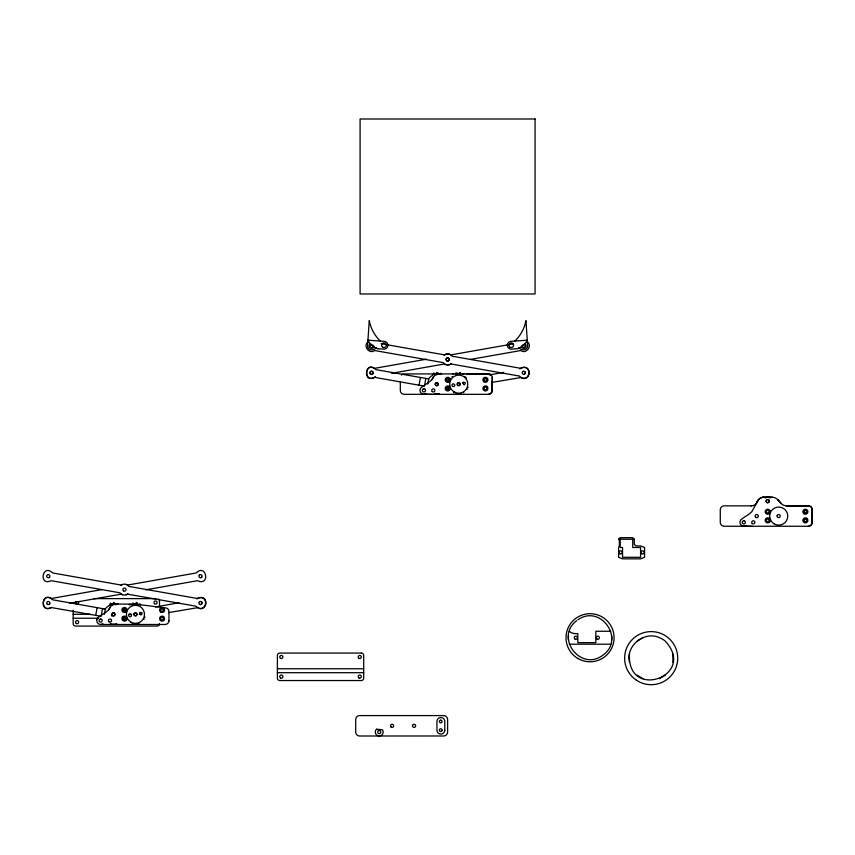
<?xml version="1.0" encoding="UTF-8"?>
<svg xmlns="http://www.w3.org/2000/svg" width="855" height="855" viewBox="0 0 855 855"><rect width="100%" height="100%" fill="white"/><g stroke="black" fill="none" stroke-linecap="round" stroke-linejoin="round"><path stroke-width="1.28" d="M140.487 605.094C141.321 601.696 136.383 607.146 137.174 602.967M110.006 604.677L110.434 603.064L112.187 604.571L113.747 602.743L114.837 603.448L113.437 602.978M123.473 608.375L122.757 609.348M433.314 374.49L433.742 372.887L435.494 374.394L437.055 372.556L438.155 373.272L436.745 372.801M114.837 603.502L115.66 604.752L117.242 603.416L118.204 604.207L116.825 603.662M438.145 373.325L438.134 373.71M129.191 604.913L129.971 604.154L130.868 604.923M576.612 620.719C554.467 637.435 580.78 672.03 602.775 655.261C625.71 639.38 600.402 603.609 577.777 619.864M168.937 621.083L168.98 611.485A3.602 3.602 0 0 0 165.827 607.948L135.069 604.079L115.115 604.09L111.332 605.65L108.617 609.797A28.226 28.226 0 0 1 103.519 613.858A65.29 65.29 0 0 0 97.983 617.716L97.01 619.041M492.245 390.906L492.288 377.835A3.751 3.751 0 0 0 488.365 373.913L404.233 373.913A3.922 3.922 0 0 0 401.455 375.056M812.207 522.843L812.25 509.772A3.751 3.751 0 0 0 808.328 505.85L786.985 505.85A8.24 8.24 0 0 1 780.487 502.89M446.78 378.37L446.064 379.16M124.862 611.742L123.462 610.94M135.785 603.876C135.336 602.636 138.617 602.294 135.838 603.384M459.103 373.688L460.097 372.577L460.674 374.063M449.206 381.651L449.185 381.084M113.245 603.908L112.272 604.581L111.513 604.036M436.552 373.731L435.879 374.372M629.462 654.011C626.929 701.324 697.37 675.835 665.265 641.122A22.102 22.102 0 0 0 659.312 637.595C644.05 630.691 625.507 645.963 629.462 662.294M672.885 662.294L672.885 654.011M125.567 619.266L125.172 619.864L126.123 618.881M448.875 389.078L448.48 389.677L449.313 388.811M118.172 604.378L118.15 604.453M95.749 615.376L97.107 607.649M101.147 616.327L102.504 608.6L105.55 608.664A9.768 9.768 0 0 1 109.461 605.49L109.996 604.774L109.461 605.49M419.057 385.188L420.414 377.472M424.454 386.15L425.822 378.423M104.428 614.243L105.336 609.102L52.657 599.804C42.109 589.715 38.464 613.911 51.599 607.424M427.735 384.066L428.857 378.487A9.8 9.8 0 0 1 432.78 375.313M459.156 373.197L460.46 372.769M159.308 624.62L159.49 623.723A2.351 2.351 0 0 1 157.128 626.074L75.529 626.074A2.351 2.351 0 0 1 73.177 623.723L73.177 610.31M49.836 603.384L49.451 604.1M439.855 374.084C440.496 372.053 443.136 374.853 440.122 373.507M448.106 381.768L447.849 380.764L446.77 380.764M462.534 373.902L464.009 374.063M526.733 341.198L527.257 340.215L510.98 341.295A3.922 3.922 0 0 0 507.325 345.473A3.922 3.922 0 0 0 511.504 349.129L517.414 348.733A16.416 16.416 0 0 0 527.257 340.215M486.367 389.367L486.666 388.811A1.368 1.368 0 0 0 485.266 387.091A1.368 1.368 0 0 0 484.187 389.078A1.368 1.368 0 0 0 486.431 389.367L486.741 388.811M751.064 505.85L752.25 505.797A6.113 6.113 0 0 0 756.258 503.435L757.861 500.645A6.242 6.242 0 0 1 763.686 497.215L772.322 497.225M426.196 393.546A3.922 3.922 0 0 1 420.767 387.978L421.291 387.539A65.29 65.29 0 0 1 426.827 383.681A28.226 28.226 0 0 0 431.935 379.62L434.639 375.463L439.021 373.913M108.617 609.797L110.177 607.007M431.935 379.62L433.485 376.82M756.579 502.964L758.161 500.132M132.343 604.902L132.514 604.389L132.119 605.094M514.892 341.038L517.115 338.719A38.518 38.518 0 0 0 525.953 320.636L527.621 345.698A3.922 3.922 0 0 1 523.965 349.866A9.811 9.811 0 0 1 518.686 347.857M618.614 539.238L620.185 537.667L632.732 537.667L634.303 539.238L634.303 544.336L635.874 545.907L640.587 545.907L644.563 547.478L644.563 557.289L640.587 558.849L622.536 558.849L618.614 557.289L618.614 547.478L619.394 545.907L619.394 540.809L618.614 539.238L634.303 539.238M375.527 376.702C362.52 385.199 364.465 359.271 375.965 369.627L428.654 378.915M201.705 577.232L201.021 577.67A1.571 1.571 0 0 1 199.824 577.585L199.493 577.36A1.571 1.571 0 0 1 199.365 575.137L199.675 574.87M522.672 344.96A1.571 1.571 0 0 0 522.8 347.173L523.142 347.408A1.571 1.571 0 0 0 524.339 347.493L525.013 347.045M368.152 341.679C362.563 345.612 369.189 354.697 374.608 350.518L443.211 362.616L444.13 363.621A5.493 5.493 0 0 0 449.538 364.572L450.756 363.941L519.359 376.04C529.587 386.065 533.766 362.402 520.738 368.313L452.113 356.214L451.194 355.21A5.493 5.493 0 0 0 445.786 354.259L444.568 354.889L381.138 343.699M452.423 376.638L451.857 376.799M637.082 641.122L643.035 637.595M665.265 675.183L659.312 678.699M122.479 584.435L121.26 585.066L52.647 572.968C42.419 562.953 38.251 586.615 51.289 580.695L119.903 592.793L120.822 593.798M126.23 594.759L127.448 594.129L196.052 606.216C206.279 616.241 210.458 592.579 197.42 598.5L128.806 586.402L127.887 585.386M452.915 374.063L453.62 374.041M525.152 372.096L525.344 372.876A1.571 1.571 0 0 1 522.95 374.169A1.571 1.571 0 0 1 523.025 371.455L523.41 371.305M524.521 374.212L523.73 374.405M201.844 602.273L202.037 603.064A1.571 1.571 0 0 1 199.643 604.346A1.571 1.571 0 0 1 199.717 601.631L200.102 601.492M201.214 604.399L200.423 604.581M445.893 388.758L447.785 388.448L446.534 386.909M426.442 359.196L374.661 368.323C364.102 362.306 364.038 383.339 374.618 377.354L423.62 386M512.968 343.934L450.82 354.9L449.612 354.259A5.493 5.493 0 0 0 444.205 355.22M391.569 373.314L444.643 363.952L445.85 364.583A5.493 5.493 0 0 0 451.258 363.632M470.314 359.431L520.791 350.529C526.349 354.793 532.943 345.281 527.022 341.53M489.231 374.918L503.648 372.374M491.892 382.409L520.941 377.515A5.493 5.493 0 0 0 528.24 376.008A5.493 5.493 0 0 0 527.321 368.612A5.493 5.493 0 0 0 519.872 368.943M101.841 589.597L51.353 598.5C40.805 592.483 40.719 613.516 51.311 607.542L100.067 616.134M69.554 603.267L121.325 594.129L122.543 594.77M145.703 589.832L197.484 580.705C210.522 586.626 206.354 562.964 196.126 572.978L127.513 585.077L126.305 584.446M155.428 606.943L179.026 602.786M168.585 612.597L197.623 607.691A5.493 5.493 0 0 0 204.869 606.27A5.493 5.493 0 0 0 204.153 598.917A5.493 5.493 0 0 0 196.757 598.938M135.026 604.538L135.774 603.951L134.801 604.549M435.665 374.394L434.821 373.859M763.173 497.257L763.761 497.215A6.904 6.904 0 0 0 757.936 500.645L751.898 511.557A28.226 28.226 0 0 1 746.789 515.618A65.29 65.29 0 0 0 741.253 519.477L740.729 519.915A3.922 3.922 0 0 0 746.159 525.483M115.115 604.09L115.703 604.09M492.277 377.312L492.288 390.382A3.997 3.997 0 0 1 488.291 394.315L404.233 394.326A3.922 3.922 0 0 1 400.311 390.404L400.311 381.608M763.098 497.225L771.798 497.215A8.24 8.24 0 0 1 778.21 500.175M786.365 505.839L808.253 505.85A3.922 3.922 0 0 1 812.175 509.772L812.175 522.32A3.922 3.922 0 0 1 808.253 526.253L724.196 526.263A3.922 3.922 0 0 1 720.273 522.341L720.273 509.772A3.922 3.922 0 0 1 724.196 505.85L751.695 505.85M93.954 598.618L155.813 598.618M73.177 614.307L90.192 614.307M129.116 614.307L131.766 614.307M139.13 614.307L141.78 614.307M73.177 618.229L98.443 618.229M123.152 618.229L125.771 618.229M610.727 631.257L595.839 631.257L595.839 642.639L577.798 642.639L577.798 633.619L575.447 633.619A9.277 9.277 0 0 1 569.345 631.311M569.366 644.21L610.727 644.21M277.394 668.77L363.696 668.77M277.394 672.693L363.696 672.693M488.889 373.924L466.477 373.902L467.097 373.913M424.379 394.305L432.267 394.315M786.44 505.839L808.851 505.861M744.342 526.242L752.229 526.253M101.072 624.481L164.983 624.492A3.997 3.997 0 0 0 168.98 620.57M485.555 378.455L485.319 378.444A1.379 1.379 0 0 0 484.08 380.357M806.254 510.766L806.671 511.29A1.379 1.379 0 0 1 804.993 513.075L804.042 512.295A1.379 1.379 0 0 1 805.282 510.382L805.517 510.392M368.473 341.209L367.949 340.226L384.226 341.316A3.922 3.922 0 0 1 387.881 345.484A3.922 3.922 0 0 1 383.703 349.139L377.792 348.744M122.981 618.924L124.52 618.432L123.163 616.915M485.48 378.455L486.709 379.353A1.379 1.379 0 0 1 484.967 381.138M805.442 510.392L806.329 510.766M643.035 678.699L637.082 675.183M449.431 379.246L447.999 379.556L448.982 380.806M126.123 609.433L124.67 609.797L125.664 610.983M484.422 380.838L485.031 381.138M446.171 380.635L446.086 380.571M449.303 387.465L447.325 386.898M380.315 341.049L378.092 338.73A38.518 38.518 0 0 1 369.253 320.657L367.586 345.709A3.922 3.922 0 0 0 371.241 349.887A9.811 9.811 0 0 0 376.521 347.878M777.794 499.715L780.968 503.349M780.904 503.349L778.018 500.047L780.562 502.89M126.113 617.791L123.964 616.947M804.459 512.776L804.117 512.295A1.379 1.379 0 0 1 805.357 510.382M134.043 603.951L132.963 602.946L132.504 604.303M457.265 373.357C458.205 374.479 455.213 371.081 455.811 374.073M812.239 509.249L812.25 522.32A3.997 3.997 0 0 1 808.253 526.253M632.732 539.238L632.732 547.478L640.587 547.478L640.587 557.289L622.536 557.289L622.536 547.478L620.185 547.478L620.185 539.238M492.213 381.597L492.213 390.382A3.922 3.922 0 0 1 488.291 394.315M159.49 606.195L159.49 600.969A2.351 2.351 0 0 0 158.314 598.928M78.211 601.428A1.571 1.571 0 0 1 78.211 603.651A1.571 1.571 0 0 1 75.988 603.651A1.571 1.571 0 0 1 75.988 601.428M102.963 623.733A3.922 3.922 0 0 1 97.534 618.154M111.813 615.974A2.351 2.351 0 0 1 111.439 615.482M611.614 635.564A21.674 21.674 0 0 1 611.614 639.903M568.479 639.903A21.674 21.674 0 0 1 568.479 635.564M116.675 623.701A9.8 9.8 0 0 1 110.295 623.701M199.717 601.631A1.571 1.571 0 0 1 202.037 603.064M127.951 593.808A5.493 5.493 0 0 1 120.897 593.808M120.897 585.397A5.493 5.493 0 0 1 127.951 585.397M201.395 577.499A1.571 1.571 0 0 0 202.026 575.693L201.577 575.009A1.571 1.571 0 0 0 199.365 575.137M144.933 616.989A9.8 9.8 0 0 1 144.677 617.802M144.035 619.202A9.8 9.8 0 0 1 143.864 619.501M138.98 623.605A9.8 9.8 0 0 1 132.108 623.669M459.092 382.634A1.571 1.571 0 0 1 460.236 384.419A1.571 1.571 0 0 1 458.547 385.712A1.571 1.571 0 0 1 457.115 384.152L457.169 383.745A1.571 1.571 0 0 1 458.28 382.634M488.291 373.913A3.922 3.922 0 0 1 491.069 375.056M524.703 347.312A1.571 1.571 0 0 0 525.333 345.505L524.885 344.832A1.571 1.571 0 0 0 523.752 344.437M806.596 511.29A1.379 1.379 0 0 1 804.929 513.075M765.246 498.048A3.922 3.922 0 0 1 770.024 498.005M439.331 393.728A9.8 9.8 0 0 1 434.255 393.717M468.091 387.294A9.8 9.8 0 0 1 467.92 387.785M467.268 389.164A9.8 9.8 0 0 1 467.087 389.463M463.827 392.669A9.8 9.8 0 0 1 463.528 392.84M461.315 393.738A9.8 9.8 0 0 1 456.078 393.695M454.026 392.851A9.8 9.8 0 0 1 453.577 392.584M464.938 376.66A9.8 9.8 0 0 1 465.59 377.226M465.825 377.472A9.8 9.8 0 0 1 466.392 378.113M523.025 371.455A1.571 1.571 0 0 1 525.344 372.876M373.849 346.125A2.351 2.351 0 0 1 370.194 347.921A2.351 2.351 0 0 1 370.461 343.86M377.792 348.744A16.416 16.416 0 0 1 367.949 340.226M524.746 343.838A2.351 2.351 0 0 1 525.013 347.91A2.351 2.351 0 0 1 521.358 346.115M372.727 344.95A1.571 1.571 0 0 1 372.866 346.852L372.256 347.397A1.571 1.571 0 0 1 370.012 346.307A1.571 1.571 0 0 1 371.647 344.426M448.48 389.752L448.715 390.318L448.48 389.677M136.811 614.189L136.137 615.653L134.513 615.44A1.368 1.368 0 0 1 135.069 613.131L135.614 613.088A1.368 1.368 0 0 1 136.811 614.189M460.129 384.013L459.445 385.466L457.82 385.252A1.368 1.368 0 0 1 458.376 382.955L458.921 382.901A1.368 1.368 0 0 1 460.129 384.013M139.568 613.099L140.316 614.745A1.368 1.368 0 0 0 141.342 614.788L142.112 612.896L140.124 612.34A1.368 1.368 0 0 0 139.568 613.099M462.876 382.912L463.624 384.568A1.368 1.368 0 0 0 464.66 384.611L465.419 382.709L463.442 382.164A1.368 1.368 0 0 0 462.876 382.912M133.936 613.922L133.882 614.307A1.571 1.571 0 0 0 135.453 615.899A1.571 1.571 0 0 0 137.014 614.328L136.96 613.922A1.571 1.571 0 0 0 133.936 613.922M412.559 725.414L412.505 725.82A1.571 1.571 0 0 0 414.739 727.242A1.571 1.571 0 0 0 415.092 724.613A1.571 1.571 0 0 0 412.559 725.414M777.131 515.683L777.077 516.089A1.571 1.571 0 0 0 779.311 517.51A1.571 1.571 0 0 0 779.653 514.881A1.571 1.571 0 0 0 777.131 515.683M131.424 615.311L131.317 615.963A1.368 1.368 0 0 1 129.511 616.658A1.368 1.368 0 0 1 128.795 614.863A1.368 1.368 0 0 1 130.591 614.136L131.424 615.311M454.742 385.124L454.625 385.787A1.368 1.368 0 0 1 452.819 386.481A1.368 1.368 0 0 1 452.103 384.675A1.368 1.368 0 0 1 453.909 383.959L454.742 385.124M373.143 373.208L372.759 373.924A1.571 1.571 0 0 1 370.215 373.55A1.571 1.571 0 0 1 371.433 371.284A1.571 1.571 0 0 1 373.143 373.208M163.433 618.988L163.123 619.554A1.368 1.368 0 0 1 160.879 619.255A1.368 1.368 0 0 1 161.958 617.267A1.368 1.368 0 0 1 163.433 618.988M442.056 730.48L441.757 731.046A1.368 1.368 0 0 1 439.513 730.747A1.368 1.368 0 0 1 440.592 728.759A1.368 1.368 0 0 1 442.056 730.48M806.628 520.748L806.318 521.304A1.368 1.368 0 0 1 804.085 521.016A1.368 1.368 0 0 1 805.164 519.028A1.368 1.368 0 0 1 806.703 520.748L806.393 521.304A1.368 1.368 0 0 1 804.149 521.016A1.368 1.368 0 0 1 805.228 519.028A1.368 1.368 0 0 1 806.628 520.748M49.558 577.039L48.949 577.574A1.571 1.571 0 0 1 46.683 576.356A1.571 1.571 0 0 1 48.607 574.645A1.571 1.571 0 0 1 49.558 577.039M376.606 729.208L376.157 729.646A3.922 3.922 0 0 0 376.553 734.937A3.922 3.922 0 0 0 381.854 735.001A3.922 3.922 0 0 0 382.388 729.732L376.606 729.208M448.522 380.935L447.849 381.17A1.368 1.368 0 0 1 446.428 379.417A1.368 1.368 0 0 1 448.554 378.68A1.368 1.368 0 0 1 448.522 380.935M125.215 611.111L124.541 611.346A1.368 1.368 0 0 1 123.12 609.594A1.368 1.368 0 0 1 125.247 608.867A1.368 1.368 0 0 1 125.215 611.111M768.485 512.872L767.811 513.107A1.368 1.368 0 0 1 766.39 511.354A1.368 1.368 0 0 1 768.517 510.617A1.368 1.368 0 0 1 768.485 512.872M449.335 390.382L448.565 390.799A2.512 2.512 0 0 1 445.541 389.613A2.512 2.512 0 0 1 446.214 386.439A2.512 2.512 0 0 1 449.463 386.588L450.222 387.988A2.512 2.512 0 0 1 449.335 390.382M126.027 620.559L125.258 620.976A2.512 2.512 0 0 1 122.233 619.8A2.512 2.512 0 0 1 122.906 616.615A2.512 2.512 0 0 1 126.155 616.765L126.914 618.165A2.512 2.512 0 0 1 126.027 620.559M769.297 522.32L768.527 522.736A2.512 2.512 0 0 1 765.503 521.55A2.512 2.512 0 0 1 766.176 518.376A2.512 2.512 0 0 1 769.425 518.525L770.184 519.926A2.512 2.512 0 0 1 769.297 522.32M423.92 388.833L423.439 388.886A1.571 1.571 0 0 0 422.723 391.419A1.571 1.571 0 0 0 425.341 391.066A1.571 1.571 0 0 0 423.92 388.833M743.882 520.77L743.401 520.823A1.571 1.571 0 0 0 742.61 523.356A1.571 1.571 0 0 0 745.229 523.004A1.571 1.571 0 0 0 743.807 520.77M100.612 619.02L100.206 619.073A1.571 1.571 0 0 0 99.415 621.596A1.571 1.571 0 0 0 102.034 621.254A1.571 1.571 0 0 0 100.612 619.02M379.246 730.512L378.84 730.565A1.571 1.571 0 0 0 378.038 733.088A1.571 1.571 0 0 0 380.667 732.735A1.571 1.571 0 0 0 379.246 730.512M535.07 118.995L360.094 118.995L360.094 293.97L535.07 293.97L535.07 118.995M361.344 653.07L279.745 653.07A2.351 2.351 0 0 0 277.394 655.432L277.394 678.186A2.351 2.351 0 0 0 279.745 680.537L361.344 680.537A2.351 2.351 0 0 0 363.696 678.186L363.696 655.432A2.351 2.351 0 0 0 361.344 653.07M443.681 715.582L359.624 715.582A3.922 3.922 0 0 0 355.701 719.504L355.701 732.083A3.922 3.922 0 0 0 359.624 736.005L443.681 735.984A3.922 3.922 0 0 0 447.603 732.062L447.603 719.504A3.922 3.922 0 0 0 443.681 715.582M162.247 608.632L162.076 608.632A1.379 1.379 0 0 0 160.836 610.534L161.723 611.325A1.379 1.379 0 0 0 163.391 609.53L162.247 608.632M440.881 720.124L440.71 720.124A1.379 1.379 0 0 0 439.47 722.026L440.357 722.817A1.379 1.379 0 0 0 442.024 721.022L440.881 720.124M806.746 518.28L806.03 517.97A2.512 2.512 0 0 0 802.898 520.78A2.512 2.512 0 0 0 806.746 522.49A2.512 2.512 0 0 0 806.746 518.28M486.784 386.342L486.068 386.033A2.512 2.512 0 0 0 482.936 388.843A2.512 2.512 0 0 0 486.784 390.553A2.512 2.512 0 0 0 486.784 386.342M163.476 616.53L162.749 616.209A2.512 2.512 0 0 0 159.629 619.031A2.512 2.512 0 0 0 163.476 620.741A2.512 2.512 0 0 0 163.476 616.53M769.906 510.51L769.425 509.901A2.512 2.512 0 0 0 765.439 510.659A2.512 2.512 0 0 0 767.373 514.218A2.512 2.512 0 0 0 770.184 511.301L769.906 510.51M449.944 378.573L449.463 377.963A2.512 2.512 0 0 0 445.487 378.722A2.512 2.512 0 0 0 447.422 382.281A2.512 2.512 0 0 0 450.222 379.363L449.944 378.573M126.636 608.76L126.155 608.14A2.512 2.512 0 0 0 122.169 608.899A2.512 2.512 0 0 0 124.103 612.469A2.512 2.512 0 0 0 126.914 609.54L126.636 608.76M444.803 730.127L444.803 721.449A3.922 3.922 0 0 0 440.881 717.527A3.922 3.922 0 0 0 436.958 721.449L436.958 730.127A3.922 3.922 0 0 0 440.881 734.05A3.922 3.922 0 0 0 444.803 730.127M154.456 603.651A1.571 1.571 0 0 0 157.074 602.946A1.571 1.571 0 0 0 155.161 601.022A1.571 1.571 0 0 0 154.456 603.651M76.319 623.509A1.571 1.571 0 0 0 78.671 622.151A1.571 1.571 0 0 0 76.319 620.794A1.571 1.571 0 0 0 76.319 623.509M112.368 615.44A1.571 1.571 0 0 0 114.998 614.745A1.571 1.571 0 0 0 113.074 612.821A1.571 1.571 0 0 0 112.368 615.44M597.025 639.091A1.571 1.571 0 0 0 599.376 637.734A1.571 1.571 0 0 0 597.025 636.377A1.571 1.571 0 0 0 597.025 639.091M574.72 638.845A1.571 1.571 0 0 0 577.349 638.14A1.571 1.571 0 0 0 575.426 636.216A1.571 1.571 0 0 0 574.72 638.845M578.023 658.553A24.036 24.036 0 0 0 614.082 637.734A24.036 24.036 0 0 0 578.023 616.915A24.036 24.036 0 0 0 578.023 658.553M619.789 553.741A1.571 1.571 0 0 0 622.141 552.383A1.571 1.571 0 0 0 619.789 551.026A1.571 1.571 0 0 0 619.789 553.741M641.763 553.741A1.571 1.571 0 0 0 644.114 552.383A1.571 1.571 0 0 0 641.763 551.026A1.571 1.571 0 0 0 641.763 553.741M112.764 615.621A1.389 1.389 0 0 0 114.869 614.456A1.389 1.389 0 0 0 112.807 613.217A1.389 1.389 0 0 0 112.764 615.621M47.399 604.325A1.571 1.571 0 0 0 49.825 603.106A1.571 1.571 0 0 0 47.549 601.61A1.571 1.571 0 0 0 47.399 604.325M123.526 590.891A1.571 1.571 0 0 0 125.984 589.736A1.571 1.571 0 0 0 123.761 588.187A1.571 1.571 0 0 0 123.526 590.891M160.419 611.87A2.512 2.512 0 0 0 164.555 610.523A2.512 2.512 0 0 0 161.328 607.616A2.512 2.512 0 0 0 160.419 611.87M123.558 619.661A1.368 1.368 0 0 0 125.792 618.849A1.368 1.368 0 0 0 123.975 617.321A1.368 1.368 0 0 0 123.558 619.661M130.772 622.045A9.02 9.02 0 0 0 144.474 614.521A9.02 9.02 0 0 0 131.104 606.419A9.02 9.02 0 0 0 130.772 622.045M108.916 621.692A1.571 1.571 0 0 0 111.545 620.997A1.571 1.571 0 0 0 109.622 619.073A1.571 1.571 0 0 0 108.916 621.692M280.526 658.35A1.571 1.571 0 0 0 282.887 656.993A1.571 1.571 0 0 0 280.526 655.635A1.571 1.571 0 0 0 280.526 658.35M358.993 658.35A1.571 1.571 0 0 0 361.344 656.993A1.571 1.571 0 0 0 358.993 655.635A1.571 1.571 0 0 0 358.993 658.35M280.526 677.972A1.571 1.571 0 0 0 282.887 676.615A1.571 1.571 0 0 0 280.526 675.258A1.571 1.571 0 0 0 280.526 677.972M358.993 677.972A1.571 1.571 0 0 0 361.344 676.615A1.571 1.571 0 0 0 358.993 675.258A1.571 1.571 0 0 0 358.993 677.972M636.483 680.259A26.537 26.537 0 0 0 677.662 659.814A26.537 26.537 0 0 0 639.369 634.378A26.537 26.537 0 0 0 636.483 680.259M391.002 726.932A1.571 1.571 0 0 0 393.621 726.226A1.571 1.571 0 0 0 391.708 724.313A1.571 1.571 0 0 0 391.002 726.932M483.738 381.683A2.512 2.512 0 0 0 487.874 380.347A2.512 2.512 0 0 0 484.635 377.429A2.512 2.512 0 0 0 483.738 381.683M446.866 389.474A1.368 1.368 0 0 0 449.099 388.662A1.368 1.368 0 0 0 447.283 387.133A1.368 1.368 0 0 0 446.866 389.474M435.612 385.263A1.571 1.571 0 0 0 438.23 384.558A1.571 1.571 0 0 0 436.307 382.634A1.571 1.571 0 0 0 435.612 385.263M454.08 391.868A9.02 9.02 0 0 0 467.781 384.333A9.02 9.02 0 0 0 454.411 376.243A9.02 9.02 0 0 0 454.08 391.868M432.224 391.515A1.571 1.571 0 0 0 434.853 390.81A1.571 1.571 0 0 0 432.929 388.886A1.571 1.571 0 0 0 432.224 391.515M446.834 360.714A1.571 1.571 0 0 0 449.292 359.56A1.571 1.571 0 0 0 447.069 357.999A1.571 1.571 0 0 0 446.834 360.714M766.882 502.494A1.571 1.571 0 0 0 769.233 501.137A1.571 1.571 0 0 0 766.882 499.78A1.571 1.571 0 0 0 766.882 502.494M755.638 517.2A1.571 1.571 0 0 0 758.267 516.495A1.571 1.571 0 0 0 756.344 514.571A1.571 1.571 0 0 0 755.638 517.2M803.7 513.631A2.512 2.512 0 0 0 807.836 512.284A2.512 2.512 0 0 0 804.598 509.366A2.512 2.512 0 0 0 803.7 513.631M766.828 521.411A1.368 1.368 0 0 0 769.062 520.599A1.368 1.368 0 0 0 767.245 519.071A1.368 1.368 0 0 0 766.828 521.411M774.042 523.805A9.02 9.02 0 0 0 787.744 516.27A9.02 9.02 0 0 0 774.374 508.18A9.02 9.02 0 0 0 774.042 523.805M752.186 523.452A1.571 1.571 0 0 0 754.815 522.747A1.571 1.571 0 0 0 752.892 520.823A1.571 1.571 0 0 0 752.186 523.452M766.946 502.494A1.571 1.571 0 0 0 769.308 501.137A1.571 1.571 0 0 0 766.946 499.78A1.571 1.571 0 0 0 766.946 502.494M436.071 385.445A1.389 1.389 0 0 0 438.177 384.28A1.389 1.389 0 0 0 436.114 383.04A1.389 1.389 0 0 0 436.071 385.445M370.707 374.148A1.571 1.571 0 0 0 373.133 372.93A1.571 1.571 0 0 0 370.856 371.433A1.571 1.571 0 0 0 370.707 374.148M382.655 347.183A2.351 2.351 0 0 0 386.31 345.377A2.351 2.351 0 0 0 382.922 343.112A2.351 2.351 0 0 0 382.655 347.183M509.698 346.98A2.351 2.351 0 0 0 513.556 345.666A2.351 2.351 0 0 0 510.488 342.983A2.351 2.351 0 0 0 509.698 346.98M446.652 360.618A1.571 1.571 0 0 0 449.206 359.688A1.571 1.571 0 0 0 447.122 357.935A1.571 1.571 0 0 0 446.652 360.618"/></g></svg>
